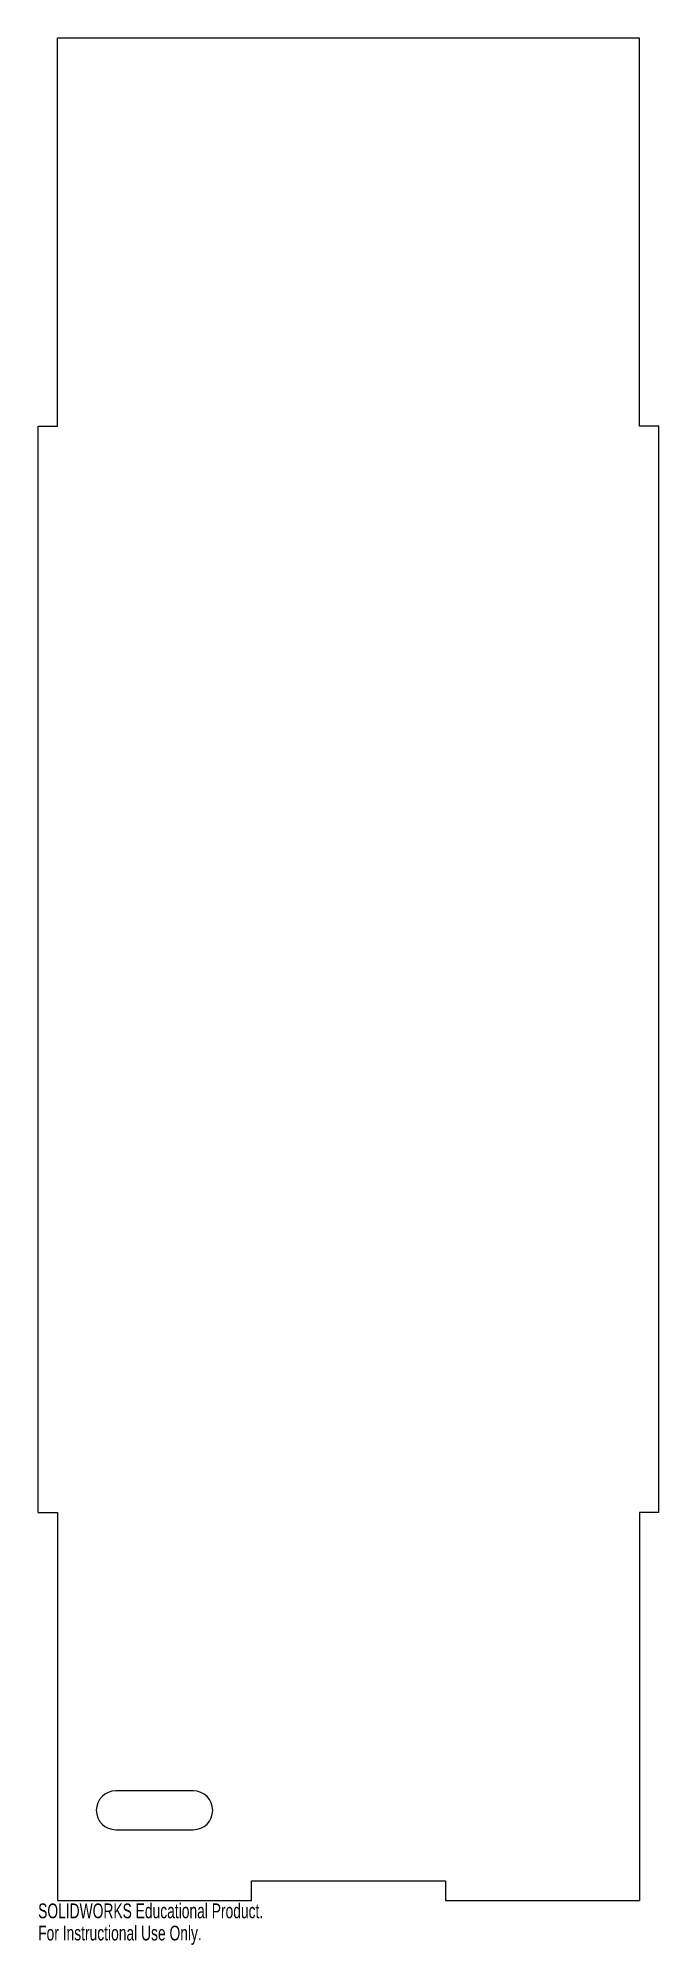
# Model space of a CAD drawing. Header units: inches. Extents: x -8.5 to -0.5, y -0.6 to 24.
import ezdxf

# ---------------------------------------------------------------- set-up
doc = ezdxf.new("R2010")
doc.units = ezdxf.units.IN
doc.header["$MEASUREMENT"] = 0
doc.styles.add('SLDTEXTSTYLE0', font='TXT', dxfattribs={"width": 0.7})

msp = doc.modelspace()

# ---------------------------------------------------------------- linework, layer by layer
at = {"color": 7, "linetype": 'Continuous', "lineweight": 25}
for p, q in [((-8.25, 19), (-8.25, 24)), ((-0.75, 24), (-8.25, 24)), ((-0.75, 19), (-0.75, 24)), ((-8.5, 5), (-8.5, 19)), ((-8.5, 19), (-8.25, 19)), ((-0.5, 19), (-0.75, 19)), ((-0.5, 5), (-0.5, 19)), ((-8.5, 5), (-8.25, 5)), ((-8.25, 5), (-8.25, 0)), ((-0.5, 5), (-0.75, 5)), ((-0.75, 5), (-0.75, 0)), ((-6.5, 1.411), (-7.5, 1.411)), ((-7.5, 0.911), (-6.5, 0.911)), ((-5.75, 0), (-5.75, 0.25)), ((-5.75, 0.25), (-3.25, 0.25)), ((-3.25, 0.25), (-3.25, 0)), ((-8.25, 0), (-5.75, 0)), ((-3.25, 0), (-0.75, 0))]:
    msp.add_line(p, q, dxfattribs=at)
for centre, start, end in [((-7.5, 1.161), 90, 270), ((-6.5, 1.161), 270, 90)]:
    msp.add_arc(centre, 0.25, start, end, dxfattribs=at)

# ---------------------------------------------------------------- texts
at = {"color": 7, "linetype": 'Continuous', "char_height": 0.1903, "attachment_point": 1, "style": 'SLDTEXTSTYLE0'}
for s, insert in [('SOLIDWORKS Educational Product.', (-8.5, -0.04)), ('For Instructional Use Only.', (-8.5, -0.326))]:
    msp.add_mtext(s, dxfattribs=dict(at, insert=insert))

doc.saveas('drawing.dxf')
